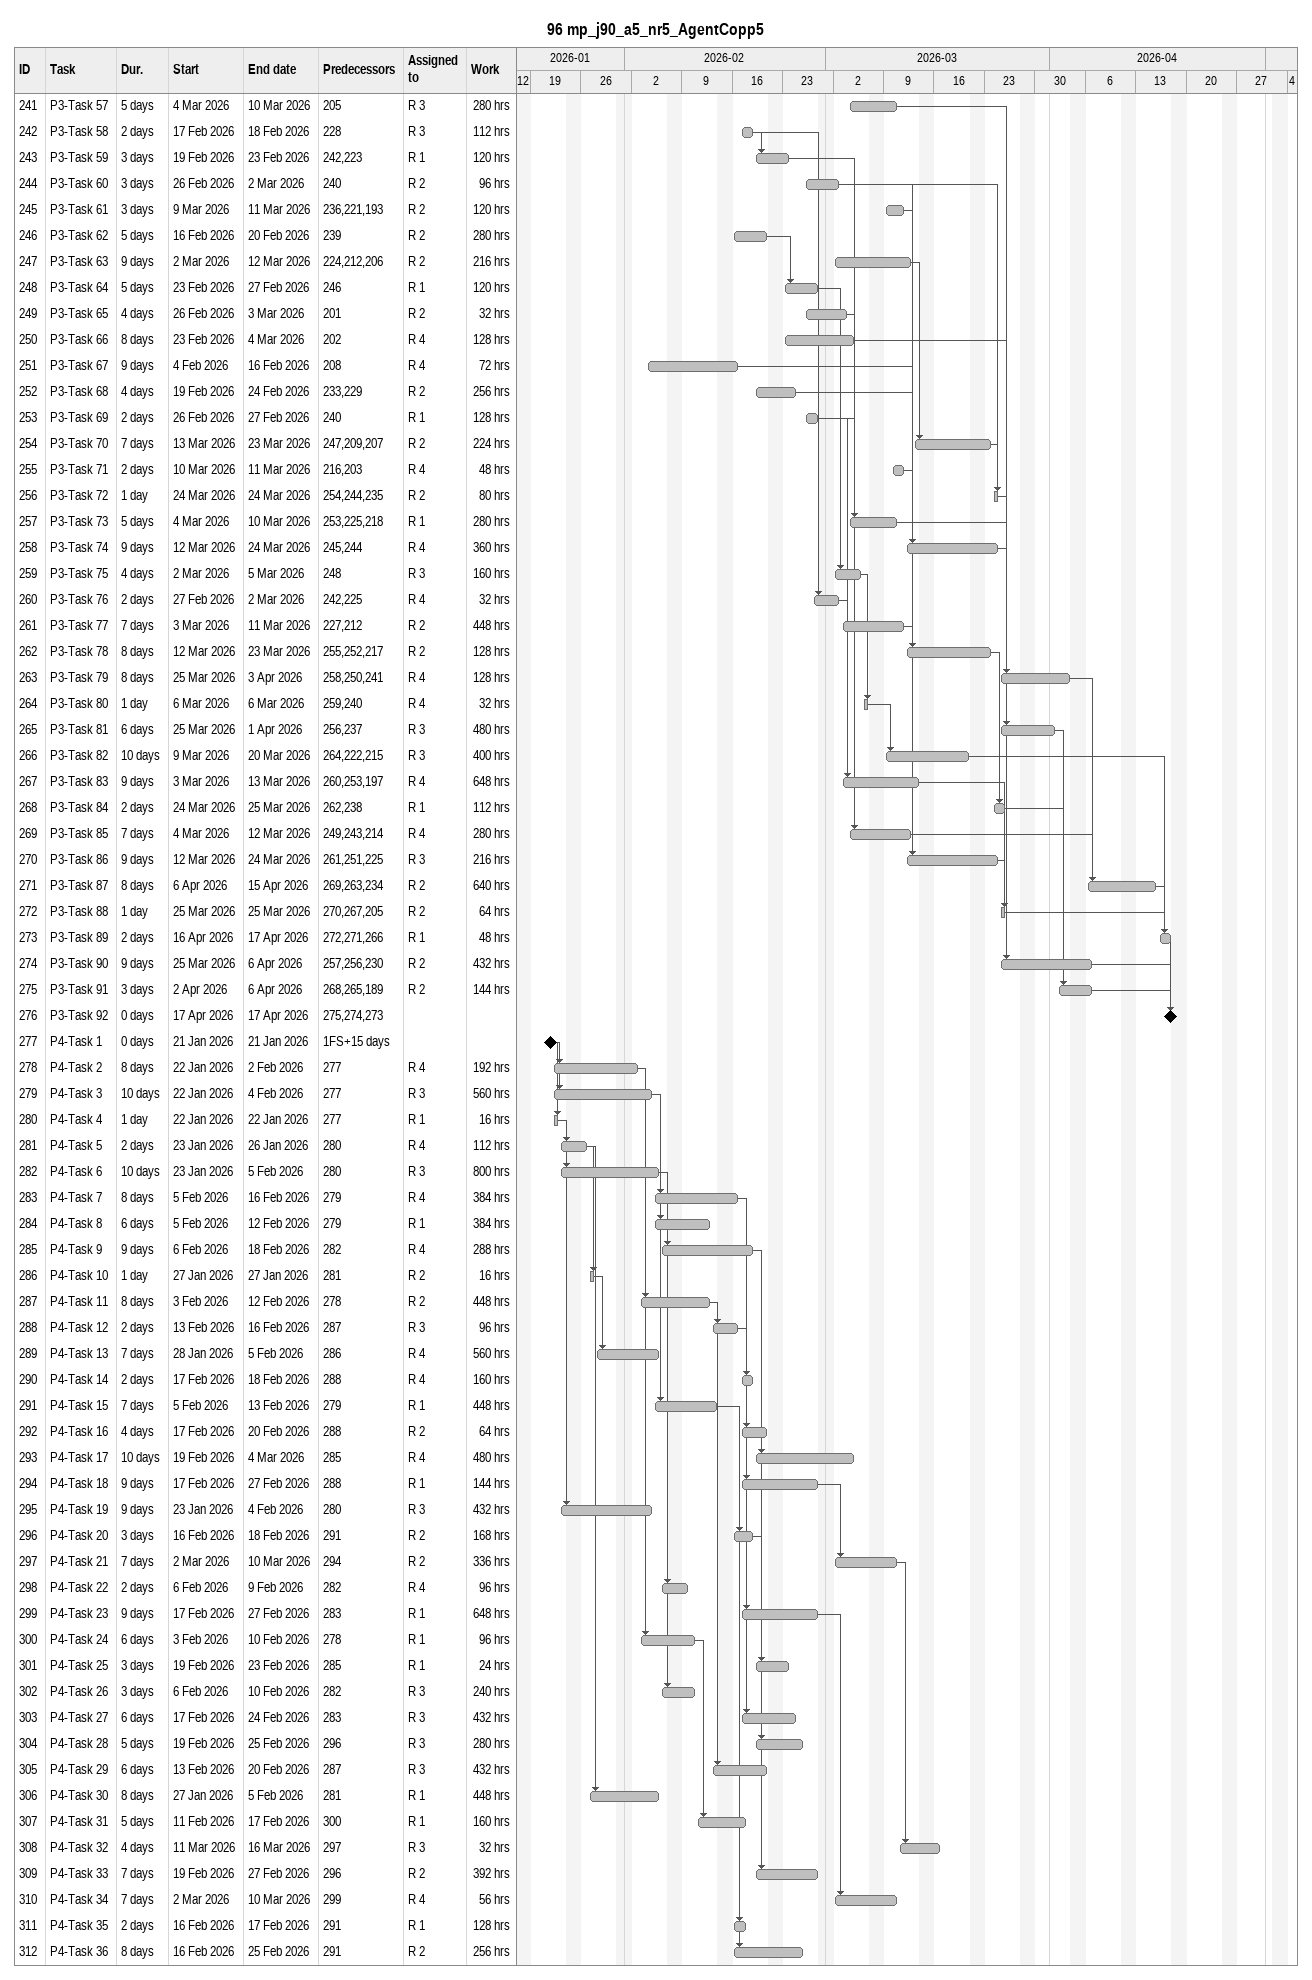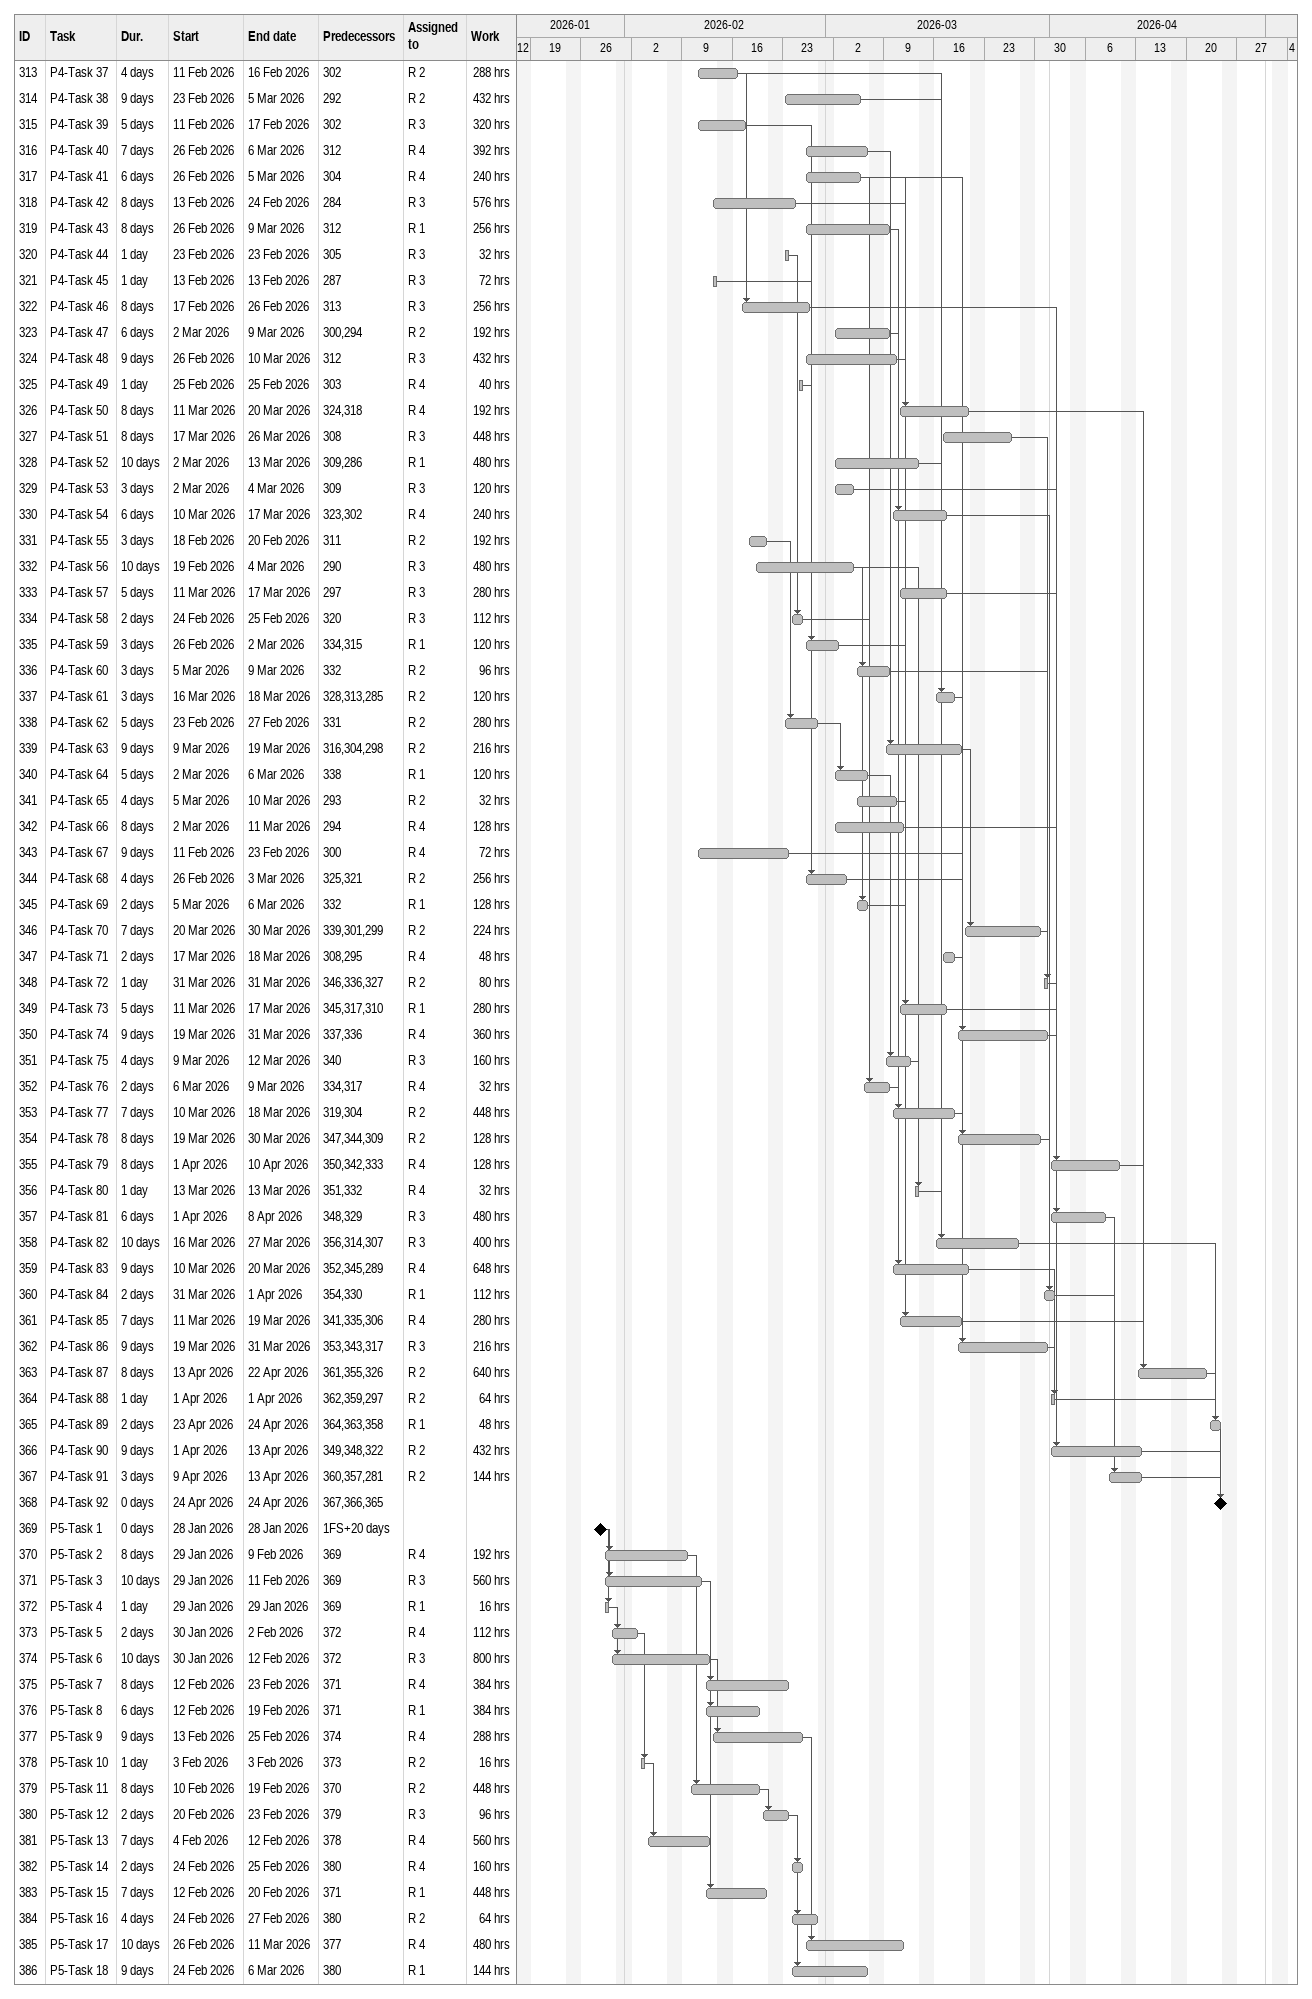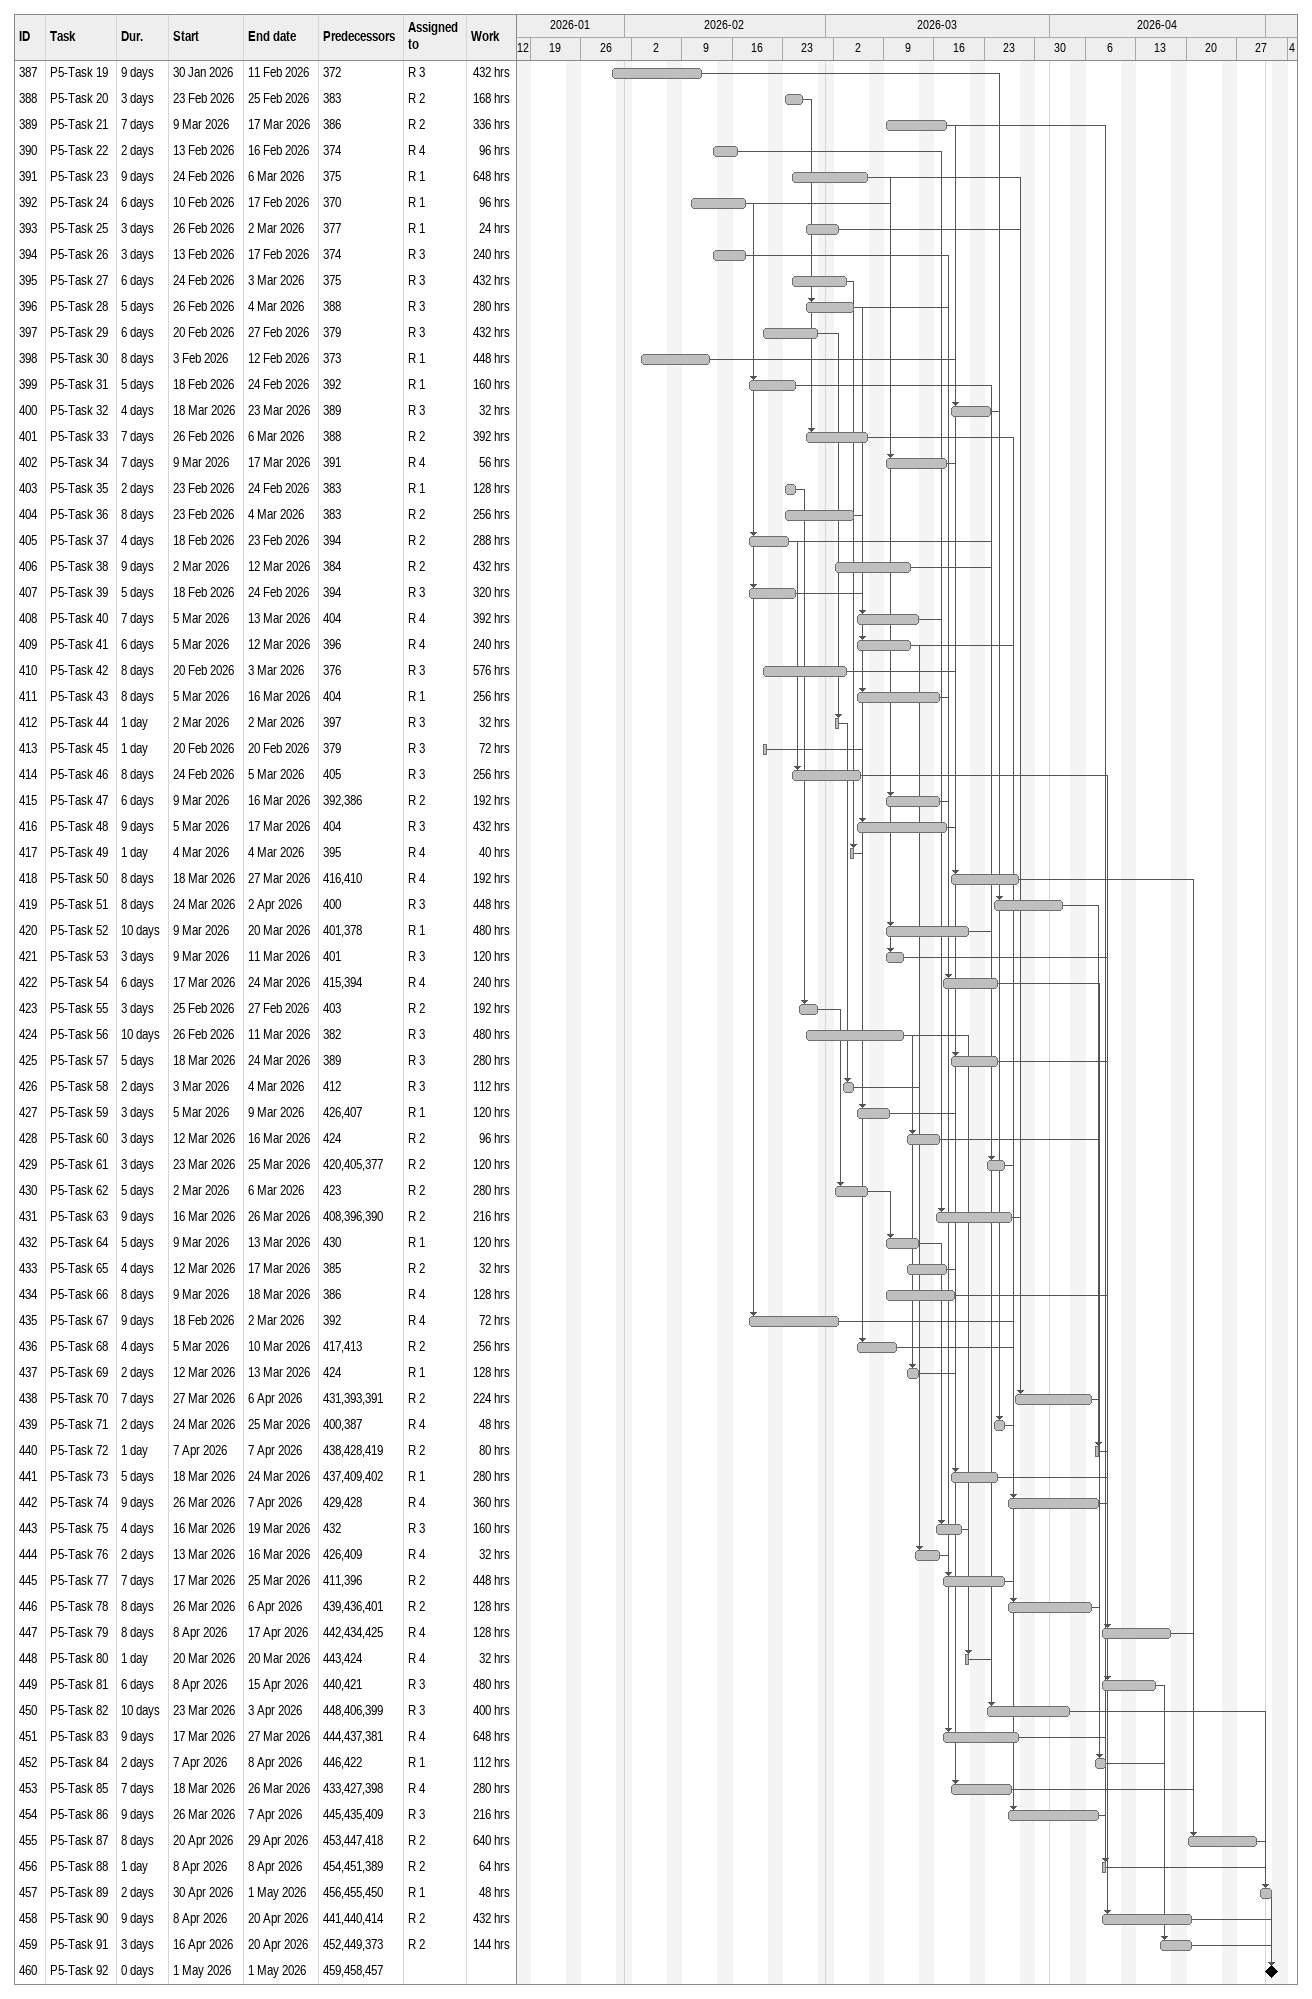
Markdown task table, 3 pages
96 mp_j90_a5_nr5_AgentCopp5

| ID | Task | Duration | Start | Finish | Predecessors | Resources | Work (h) |
|---|---|---|---|---|---|---|---|
| 241 | P3-Task 57 | 5d | 2026-03-04 | 2026-03-10 | 205 | R 3 | 280 |
| 242 | P3-Task 58 | 2d | 2026-02-17 | 2026-02-18 | 228 | R 3 | 112 |
| 243 | P3-Task 59 | 3d | 2026-02-19 | 2026-02-23 | 242, 223 | R 1 | 120 |
| 244 | P3-Task 60 | 3d | 2026-02-26 | 2026-03-02 | 240 | R 2 | 96 |
| 245 | P3-Task 61 | 3d | 2026-03-09 | 2026-03-11 | 236, 221, 193 | R 2 | 120 |
| 246 | P3-Task 62 | 5d | 2026-02-16 | 2026-02-20 | 239 | R 2 | 280 |
| 247 | P3-Task 63 | 9d | 2026-03-02 | 2026-03-12 | 224, 212, 206 | R 2 | 216 |
| 248 | P3-Task 64 | 5d | 2026-02-23 | 2026-02-27 | 246 | R 1 | 120 |
| 249 | P3-Task 65 | 4d | 2026-02-26 | 2026-03-03 | 201 | R 2 | 32 |
| 250 | P3-Task 66 | 8d | 2026-02-23 | 2026-03-04 | 202 | R 4 | 128 |
| 251 | P3-Task 67 | 9d | 2026-02-04 | 2026-02-16 | 208 | R 4 | 72 |
| 252 | P3-Task 68 | 4d | 2026-02-19 | 2026-02-24 | 233, 229 | R 2 | 256 |
| 253 | P3-Task 69 | 2d | 2026-02-26 | 2026-02-27 | 240 | R 1 | 128 |
| 254 | P3-Task 70 | 7d | 2026-03-13 | 2026-03-23 | 247, 209, 207 | R 2 | 224 |
| 255 | P3-Task 71 | 2d | 2026-03-10 | 2026-03-11 | 216, 203 | R 4 | 48 |
| 256 | P3-Task 72 | 1d | 2026-03-24 | 2026-03-24 | 254, 244, 235 | R 2 | 80 |
| 257 | P3-Task 73 | 5d | 2026-03-04 | 2026-03-10 | 253, 225, 218 | R 1 | 280 |
| 258 | P3-Task 74 | 9d | 2026-03-12 | 2026-03-24 | 245, 244 | R 4 | 360 |
| 259 | P3-Task 75 | 4d | 2026-03-02 | 2026-03-05 | 248 | R 3 | 160 |
| 260 | P3-Task 76 | 2d | 2026-02-27 | 2026-03-02 | 242, 225 | R 4 | 32 |
| 261 | P3-Task 77 | 7d | 2026-03-03 | 2026-03-11 | 227, 212 | R 2 | 448 |
| 262 | P3-Task 78 | 8d | 2026-03-12 | 2026-03-23 | 255, 252, 217 | R 2 | 128 |
| 263 | P3-Task 79 | 8d | 2026-03-25 | 2026-04-03 | 258, 250, 241 | R 4 | 128 |
| 264 | P3-Task 80 | 1d | 2026-03-06 | 2026-03-06 | 259, 240 | R 4 | 32 |
| 265 | P3-Task 81 | 6d | 2026-03-25 | 2026-04-01 | 256, 237 | R 3 | 480 |
| 266 | P3-Task 82 | 10d | 2026-03-09 | 2026-03-20 | 264, 222, 215 | R 3 | 400 |
| 267 | P3-Task 83 | 9d | 2026-03-03 | 2026-03-13 | 260, 253, 197 | R 4 | 648 |
| 268 | P3-Task 84 | 2d | 2026-03-24 | 2026-03-25 | 262, 238 | R 1 | 112 |
| 269 | P3-Task 85 | 7d | 2026-03-04 | 2026-03-12 | 249, 243, 214 | R 4 | 280 |
| 270 | P3-Task 86 | 9d | 2026-03-12 | 2026-03-24 | 261, 251, 225 | R 3 | 216 |
| 271 | P3-Task 87 | 8d | 2026-04-06 | 2026-04-15 | 269, 263, 234 | R 2 | 640 |
| 272 | P3-Task 88 | 1d | 2026-03-25 | 2026-03-25 | 270, 267, 205 | R 2 | 64 |
| 273 | P3-Task 89 | 2d | 2026-04-16 | 2026-04-17 | 272, 271, 266 | R 1 | 48 |
| 274 | P3-Task 90 | 9d | 2026-03-25 | 2026-04-06 | 257, 256, 230 | R 2 | 432 |
| 275 | P3-Task 91 | 3d | 2026-04-02 | 2026-04-06 | 268, 265, 189 | R 2 | 144 |
| 276 | P3-Task 92 | 0d | 2026-04-17 | 2026-04-17 | 275, 274, 273 |  |  |
| 277 | P4-Task 1 | 0d | 2026-01-21 | 2026-01-21 | 1FS+15d |  |  |
| 278 | P4-Task 2 | 8d | 2026-01-22 | 2026-02-02 | 277 | R 4 | 192 |
| 279 | P4-Task 3 | 10d | 2026-01-22 | 2026-02-04 | 277 | R 3 | 560 |
| 280 | P4-Task 4 | 1d | 2026-01-22 | 2026-01-22 | 277 | R 1 | 16 |
| 281 | P4-Task 5 | 2d | 2026-01-23 | 2026-01-26 | 280 | R 4 | 112 |
| 282 | P4-Task 6 | 10d | 2026-01-23 | 2026-02-05 | 280 | R 3 | 800 |
| 283 | P4-Task 7 | 8d | 2026-02-05 | 2026-02-16 | 279 | R 4 | 384 |
| 284 | P4-Task 8 | 6d | 2026-02-05 | 2026-02-12 | 279 | R 1 | 384 |
| 285 | P4-Task 9 | 9d | 2026-02-06 | 2026-02-18 | 282 | R 4 | 288 |
| 286 | P4-Task 10 | 1d | 2026-01-27 | 2026-01-27 | 281 | R 2 | 16 |
| 287 | P4-Task 11 | 8d | 2026-02-03 | 2026-02-12 | 278 | R 2 | 448 |
| 288 | P4-Task 12 | 2d | 2026-02-13 | 2026-02-16 | 287 | R 3 | 96 |
| 289 | P4-Task 13 | 7d | 2026-01-28 | 2026-02-05 | 286 | R 4 | 560 |
| 290 | P4-Task 14 | 2d | 2026-02-17 | 2026-02-18 | 288 | R 4 | 160 |
| 291 | P4-Task 15 | 7d | 2026-02-05 | 2026-02-13 | 279 | R 1 | 448 |
| 292 | P4-Task 16 | 4d | 2026-02-17 | 2026-02-20 | 288 | R 2 | 64 |
| 293 | P4-Task 17 | 10d | 2026-02-19 | 2026-03-04 | 285 | R 4 | 480 |
| 294 | P4-Task 18 | 9d | 2026-02-17 | 2026-02-27 | 288 | R 1 | 144 |
| 295 | P4-Task 19 | 9d | 2026-01-23 | 2026-02-04 | 280 | R 3 | 432 |
| 296 | P4-Task 20 | 3d | 2026-02-16 | 2026-02-18 | 291 | R 2 | 168 |
| 297 | P4-Task 21 | 7d | 2026-03-02 | 2026-03-10 | 294 | R 2 | 336 |
| 298 | P4-Task 22 | 2d | 2026-02-06 | 2026-02-09 | 282 | R 4 | 96 |
| 299 | P4-Task 23 | 9d | 2026-02-17 | 2026-02-27 | 283 | R 1 | 648 |
| 300 | P4-Task 24 | 6d | 2026-02-03 | 2026-02-10 | 278 | R 1 | 96 |
| 301 | P4-Task 25 | 3d | 2026-02-19 | 2026-02-23 | 285 | R 1 | 24 |
| 302 | P4-Task 26 | 3d | 2026-02-06 | 2026-02-10 | 282 | R 3 | 240 |
| 303 | P4-Task 27 | 6d | 2026-02-17 | 2026-02-24 | 283 | R 3 | 432 |
| 304 | P4-Task 28 | 5d | 2026-02-19 | 2026-02-25 | 296 | R 3 | 280 |
| 305 | P4-Task 29 | 6d | 2026-02-13 | 2026-02-20 | 287 | R 3 | 432 |
| 306 | P4-Task 30 | 8d | 2026-01-27 | 2026-02-05 | 281 | R 1 | 448 |
| 307 | P4-Task 31 | 5d | 2026-02-11 | 2026-02-17 | 300 | R 1 | 160 |
| 308 | P4-Task 32 | 4d | 2026-03-11 | 2026-03-16 | 297 | R 3 | 32 |
| 309 | P4-Task 33 | 7d | 2026-02-19 | 2026-02-27 | 296 | R 2 | 392 |
| 310 | P4-Task 34 | 7d | 2026-03-02 | 2026-03-10 | 299 | R 4 | 56 |
| 311 | P4-Task 35 | 2d | 2026-02-16 | 2026-02-17 | 291 | R 1 | 128 |
| 312 | P4-Task 36 | 8d | 2026-02-16 | 2026-02-25 | 291 | R 2 | 256 |
| 313 | P4-Task 37 | 4d | 2026-02-11 | 2026-02-16 | 302 | R 2 | 288 |
| 314 | P4-Task 38 | 9d | 2026-02-23 | 2026-03-05 | 292 | R 2 | 432 |
| 315 | P4-Task 39 | 5d | 2026-02-11 | 2026-02-17 | 302 | R 3 | 320 |
| 316 | P4-Task 40 | 7d | 2026-02-26 | 2026-03-06 | 312 | R 4 | 392 |
| 317 | P4-Task 41 | 6d | 2026-02-26 | 2026-03-05 | 304 | R 4 | 240 |
| 318 | P4-Task 42 | 8d | 2026-02-13 | 2026-02-24 | 284 | R 3 | 576 |
| 319 | P4-Task 43 | 8d | 2026-02-26 | 2026-03-09 | 312 | R 1 | 256 |
| 320 | P4-Task 44 | 1d | 2026-02-23 | 2026-02-23 | 305 | R 3 | 32 |
| 321 | P4-Task 45 | 1d | 2026-02-13 | 2026-02-13 | 287 | R 3 | 72 |
| 322 | P4-Task 46 | 8d | 2026-02-17 | 2026-02-26 | 313 | R 3 | 256 |
| 323 | P4-Task 47 | 6d | 2026-03-02 | 2026-03-09 | 300, 294 | R 2 | 192 |
| 324 | P4-Task 48 | 9d | 2026-02-26 | 2026-03-10 | 312 | R 3 | 432 |
| 325 | P4-Task 49 | 1d | 2026-02-25 | 2026-02-25 | 303 | R 4 | 40 |
| 326 | P4-Task 50 | 8d | 2026-03-11 | 2026-03-20 | 324, 318 | R 4 | 192 |
| 327 | P4-Task 51 | 8d | 2026-03-17 | 2026-03-26 | 308 | R 3 | 448 |
| 328 | P4-Task 52 | 10d | 2026-03-02 | 2026-03-13 | 309, 286 | R 1 | 480 |
| 329 | P4-Task 53 | 3d | 2026-03-02 | 2026-03-04 | 309 | R 3 | 120 |
| 330 | P4-Task 54 | 6d | 2026-03-10 | 2026-03-17 | 323, 302 | R 4 | 240 |
| 331 | P4-Task 55 | 3d | 2026-02-18 | 2026-02-20 | 311 | R 2 | 192 |
| 332 | P4-Task 56 | 10d | 2026-02-19 | 2026-03-04 | 290 | R 3 | 480 |
| 333 | P4-Task 57 | 5d | 2026-03-11 | 2026-03-17 | 297 | R 3 | 280 |
| 334 | P4-Task 58 | 2d | 2026-02-24 | 2026-02-25 | 320 | R 3 | 112 |
| 335 | P4-Task 59 | 3d | 2026-02-26 | 2026-03-02 | 334, 315 | R 1 | 120 |
| 336 | P4-Task 60 | 3d | 2026-03-05 | 2026-03-09 | 332 | R 2 | 96 |
| 337 | P4-Task 61 | 3d | 2026-03-16 | 2026-03-18 | 328, 313, 285 | R 2 | 120 |
| 338 | P4-Task 62 | 5d | 2026-02-23 | 2026-02-27 | 331 | R 2 | 280 |
| 339 | P4-Task 63 | 9d | 2026-03-09 | 2026-03-19 | 316, 304, 298 | R 2 | 216 |
| 340 | P4-Task 64 | 5d | 2026-03-02 | 2026-03-06 | 338 | R 1 | 120 |
| 341 | P4-Task 65 | 4d | 2026-03-05 | 2026-03-10 | 293 | R 2 | 32 |
| 342 | P4-Task 66 | 8d | 2026-03-02 | 2026-03-11 | 294 | R 4 | 128 |
| 343 | P4-Task 67 | 9d | 2026-02-11 | 2026-02-23 | 300 | R 4 | 72 |
| 344 | P4-Task 68 | 4d | 2026-02-26 | 2026-03-03 | 325, 321 | R 2 | 256 |
| 345 | P4-Task 69 | 2d | 2026-03-05 | 2026-03-06 | 332 | R 1 | 128 |
| 346 | P4-Task 70 | 7d | 2026-03-20 | 2026-03-30 | 339, 301, 299 | R 2 | 224 |
| 347 | P4-Task 71 | 2d | 2026-03-17 | 2026-03-18 | 308, 295 | R 4 | 48 |
| 348 | P4-Task 72 | 1d | 2026-03-31 | 2026-03-31 | 346, 336, 327 | R 2 | 80 |
| 349 | P4-Task 73 | 5d | 2026-03-11 | 2026-03-17 | 345, 317, 310 | R 1 | 280 |
| 350 | P4-Task 74 | 9d | 2026-03-19 | 2026-03-31 | 337, 336 | R 4 | 360 |
| 351 | P4-Task 75 | 4d | 2026-03-09 | 2026-03-12 | 340 | R 3 | 160 |
| 352 | P4-Task 76 | 2d | 2026-03-06 | 2026-03-09 | 334, 317 | R 4 | 32 |
| 353 | P4-Task 77 | 7d | 2026-03-10 | 2026-03-18 | 319, 304 | R 2 | 448 |
| 354 | P4-Task 78 | 8d | 2026-03-19 | 2026-03-30 | 347, 344, 309 | R 2 | 128 |
| 355 | P4-Task 79 | 8d | 2026-04-01 | 2026-04-10 | 350, 342, 333 | R 4 | 128 |
| 356 | P4-Task 80 | 1d | 2026-03-13 | 2026-03-13 | 351, 332 | R 4 | 32 |
| 357 | P4-Task 81 | 6d | 2026-04-01 | 2026-04-08 | 348, 329 | R 3 | 480 |
| 358 | P4-Task 82 | 10d | 2026-03-16 | 2026-03-27 | 356, 314, 307 | R 3 | 400 |
| 359 | P4-Task 83 | 9d | 2026-03-10 | 2026-03-20 | 352, 345, 289 | R 4 | 648 |
| 360 | P4-Task 84 | 2d | 2026-03-31 | 2026-04-01 | 354, 330 | R 1 | 112 |
| 361 | P4-Task 85 | 7d | 2026-03-11 | 2026-03-19 | 341, 335, 306 | R 4 | 280 |
| 362 | P4-Task 86 | 9d | 2026-03-19 | 2026-03-31 | 353, 343, 317 | R 3 | 216 |
| 363 | P4-Task 87 | 8d | 2026-04-13 | 2026-04-22 | 361, 355, 326 | R 2 | 640 |
| 364 | P4-Task 88 | 1d | 2026-04-01 | 2026-04-01 | 362, 359, 297 | R 2 | 64 |
| 365 | P4-Task 89 | 2d | 2026-04-23 | 2026-04-24 | 364, 363, 358 | R 1 | 48 |
| 366 | P4-Task 90 | 9d | 2026-04-01 | 2026-04-13 | 349, 348, 322 | R 2 | 432 |
| 367 | P4-Task 91 | 3d | 2026-04-09 | 2026-04-13 | 360, 357, 281 | R 2 | 144 |
| 368 | P4-Task 92 | 0d | 2026-04-24 | 2026-04-24 | 367, 366, 365 |  |  |
| 369 | P5-Task 1 | 0d | 2026-01-28 | 2026-01-28 | 1FS+20d |  |  |
| 370 | P5-Task 2 | 8d | 2026-01-29 | 2026-02-09 | 369 | R 4 | 192 |
| 371 | P5-Task 3 | 10d | 2026-01-29 | 2026-02-11 | 369 | R 3 | 560 |
| 372 | P5-Task 4 | 1d | 2026-01-29 | 2026-01-29 | 369 | R 1 | 16 |
| 373 | P5-Task 5 | 2d | 2026-01-30 | 2026-02-02 | 372 | R 4 | 112 |
| 374 | P5-Task 6 | 10d | 2026-01-30 | 2026-02-12 | 372 | R 3 | 800 |
| 375 | P5-Task 7 | 8d | 2026-02-12 | 2026-02-23 | 371 | R 4 | 384 |
| 376 | P5-Task 8 | 6d | 2026-02-12 | 2026-02-19 | 371 | R 1 | 384 |
| 377 | P5-Task 9 | 9d | 2026-02-13 | 2026-02-25 | 374 | R 4 | 288 |
| 378 | P5-Task 10 | 1d | 2026-02-03 | 2026-02-03 | 373 | R 2 | 16 |
| 379 | P5-Task 11 | 8d | 2026-02-10 | 2026-02-19 | 370 | R 2 | 448 |
| 380 | P5-Task 12 | 2d | 2026-02-20 | 2026-02-23 | 379 | R 3 | 96 |
| 381 | P5-Task 13 | 7d | 2026-02-04 | 2026-02-12 | 378 | R 4 | 560 |
| 382 | P5-Task 14 | 2d | 2026-02-24 | 2026-02-25 | 380 | R 4 | 160 |
| 383 | P5-Task 15 | 7d | 2026-02-12 | 2026-02-20 | 371 | R 1 | 448 |
| 384 | P5-Task 16 | 4d | 2026-02-24 | 2026-02-27 | 380 | R 2 | 64 |
| 385 | P5-Task 17 | 10d | 2026-02-26 | 2026-03-11 | 377 | R 4 | 480 |
| 386 | P5-Task 18 | 9d | 2026-02-24 | 2026-03-06 | 380 | R 1 | 144 |
| 387 | P5-Task 19 | 9d | 2026-01-30 | 2026-02-11 | 372 | R 3 | 432 |
| 388 | P5-Task 20 | 3d | 2026-02-23 | 2026-02-25 | 383 | R 2 | 168 |
| 389 | P5-Task 21 | 7d | 2026-03-09 | 2026-03-17 | 386 | R 2 | 336 |
| 390 | P5-Task 22 | 2d | 2026-02-13 | 2026-02-16 | 374 | R 4 | 96 |
| 391 | P5-Task 23 | 9d | 2026-02-24 | 2026-03-06 | 375 | R 1 | 648 |
| 392 | P5-Task 24 | 6d | 2026-02-10 | 2026-02-17 | 370 | R 1 | 96 |
| 393 | P5-Task 25 | 3d | 2026-02-26 | 2026-03-02 | 377 | R 1 | 24 |
| 394 | P5-Task 26 | 3d | 2026-02-13 | 2026-02-17 | 374 | R 3 | 240 |
| 395 | P5-Task 27 | 6d | 2026-02-24 | 2026-03-03 | 375 | R 3 | 432 |
| 396 | P5-Task 28 | 5d | 2026-02-26 | 2026-03-04 | 388 | R 3 | 280 |
| 397 | P5-Task 29 | 6d | 2026-02-20 | 2026-02-27 | 379 | R 3 | 432 |
| 398 | P5-Task 30 | 8d | 2026-02-03 | 2026-02-12 | 373 | R 1 | 448 |
| 399 | P5-Task 31 | 5d | 2026-02-18 | 2026-02-24 | 392 | R 1 | 160 |
| 400 | P5-Task 32 | 4d | 2026-03-18 | 2026-03-23 | 389 | R 3 | 32 |
| 401 | P5-Task 33 | 7d | 2026-02-26 | 2026-03-06 | 388 | R 2 | 392 |
| 402 | P5-Task 34 | 7d | 2026-03-09 | 2026-03-17 | 391 | R 4 | 56 |
| 403 | P5-Task 35 | 2d | 2026-02-23 | 2026-02-24 | 383 | R 1 | 128 |
| 404 | P5-Task 36 | 8d | 2026-02-23 | 2026-03-04 | 383 | R 2 | 256 |
| 405 | P5-Task 37 | 4d | 2026-02-18 | 2026-02-23 | 394 | R 2 | 288 |
| 406 | P5-Task 38 | 9d | 2026-03-02 | 2026-03-12 | 384 | R 2 | 432 |
| 407 | P5-Task 39 | 5d | 2026-02-18 | 2026-02-24 | 394 | R 3 | 320 |
| 408 | P5-Task 40 | 7d | 2026-03-05 | 2026-03-13 | 404 | R 4 | 392 |
| 409 | P5-Task 41 | 6d | 2026-03-05 | 2026-03-12 | 396 | R 4 | 240 |
| 410 | P5-Task 42 | 8d | 2026-02-20 | 2026-03-03 | 376 | R 3 | 576 |
| 411 | P5-Task 43 | 8d | 2026-03-05 | 2026-03-16 | 404 | R 1 | 256 |
| 412 | P5-Task 44 | 1d | 2026-03-02 | 2026-03-02 | 397 | R 3 | 32 |
| 413 | P5-Task 45 | 1d | 2026-02-20 | 2026-02-20 | 379 | R 3 | 72 |
| 414 | P5-Task 46 | 8d | 2026-02-24 | 2026-03-05 | 405 | R 3 | 256 |
| 415 | P5-Task 47 | 6d | 2026-03-09 | 2026-03-16 | 392, 386 | R 2 | 192 |
| 416 | P5-Task 48 | 9d | 2026-03-05 | 2026-03-17 | 404 | R 3 | 432 |
| 417 | P5-Task 49 | 1d | 2026-03-04 | 2026-03-04 | 395 | R 4 | 40 |
| 418 | P5-Task 50 | 8d | 2026-03-18 | 2026-03-27 | 416, 410 | R 4 | 192 |
| 419 | P5-Task 51 | 8d | 2026-03-24 | 2026-04-02 | 400 | R 3 | 448 |
| 420 | P5-Task 52 | 10d | 2026-03-09 | 2026-03-20 | 401, 378 | R 1 | 480 |
| 421 | P5-Task 53 | 3d | 2026-03-09 | 2026-03-11 | 401 | R 3 | 120 |
| 422 | P5-Task 54 | 6d | 2026-03-17 | 2026-03-24 | 415, 394 | R 4 | 240 |
| 423 | P5-Task 55 | 3d | 2026-02-25 | 2026-02-27 | 403 | R 2 | 192 |
| 424 | P5-Task 56 | 10d | 2026-02-26 | 2026-03-11 | 382 | R 3 | 480 |
| 425 | P5-Task 57 | 5d | 2026-03-18 | 2026-03-24 | 389 | R 3 | 280 |
| 426 | P5-Task 58 | 2d | 2026-03-03 | 2026-03-04 | 412 | R 3 | 112 |
| 427 | P5-Task 59 | 3d | 2026-03-05 | 2026-03-09 | 426, 407 | R 1 | 120 |
| 428 | P5-Task 60 | 3d | 2026-03-12 | 2026-03-16 | 424 | R 2 | 96 |
| 429 | P5-Task 61 | 3d | 2026-03-23 | 2026-03-25 | 420, 405, 377 | R 2 | 120 |
| 430 | P5-Task 62 | 5d | 2026-03-02 | 2026-03-06 | 423 | R 2 | 280 |
| 431 | P5-Task 63 | 9d | 2026-03-16 | 2026-03-26 | 408, 396, 390 | R 2 | 216 |
| 432 | P5-Task 64 | 5d | 2026-03-09 | 2026-03-13 | 430 | R 1 | 120 |
| 433 | P5-Task 65 | 4d | 2026-03-12 | 2026-03-17 | 385 | R 2 | 32 |
| 434 | P5-Task 66 | 8d | 2026-03-09 | 2026-03-18 | 386 | R 4 | 128 |
| 435 | P5-Task 67 | 9d | 2026-02-18 | 2026-03-02 | 392 | R 4 | 72 |
| 436 | P5-Task 68 | 4d | 2026-03-05 | 2026-03-10 | 417, 413 | R 2 | 256 |
| 437 | P5-Task 69 | 2d | 2026-03-12 | 2026-03-13 | 424 | R 1 | 128 |
| 438 | P5-Task 70 | 7d | 2026-03-27 | 2026-04-06 | 431, 393, 391 | R 2 | 224 |
| 439 | P5-Task 71 | 2d | 2026-03-24 | 2026-03-25 | 400, 387 | R 4 | 48 |
| 440 | P5-Task 72 | 1d | 2026-04-07 | 2026-04-07 | 438, 428, 419 | R 2 | 80 |
| 441 | P5-Task 73 | 5d | 2026-03-18 | 2026-03-24 | 437, 409, 402 | R 1 | 280 |
| 442 | P5-Task 74 | 9d | 2026-03-26 | 2026-04-07 | 429, 428 | R 4 | 360 |
| 443 | P5-Task 75 | 4d | 2026-03-16 | 2026-03-19 | 432 | R 3 | 160 |
| 444 | P5-Task 76 | 2d | 2026-03-13 | 2026-03-16 | 426, 409 | R 4 | 32 |
| 445 | P5-Task 77 | 7d | 2026-03-17 | 2026-03-25 | 411, 396 | R 2 | 448 |
| 446 | P5-Task 78 | 8d | 2026-03-26 | 2026-04-06 | 439, 436, 401 | R 2 | 128 |
| 447 | P5-Task 79 | 8d | 2026-04-08 | 2026-04-17 | 442, 434, 425 | R 4 | 128 |
| 448 | P5-Task 80 | 1d | 2026-03-20 | 2026-03-20 | 443, 424 | R 4 | 32 |
| 449 | P5-Task 81 | 6d | 2026-04-08 | 2026-04-15 | 440, 421 | R 3 | 480 |
| 450 | P5-Task 82 | 10d | 2026-03-23 | 2026-04-03 | 448, 406, 399 | R 3 | 400 |
| 451 | P5-Task 83 | 9d | 2026-03-17 | 2026-03-27 | 444, 437, 381 | R 4 | 648 |
| 452 | P5-Task 84 | 2d | 2026-04-07 | 2026-04-08 | 446, 422 | R 1 | 112 |
| 453 | P5-Task 85 | 7d | 2026-03-18 | 2026-03-26 | 433, 427, 398 | R 4 | 280 |
| 454 | P5-Task 86 | 9d | 2026-03-26 | 2026-04-07 | 445, 435, 409 | R 3 | 216 |
| 455 | P5-Task 87 | 8d | 2026-04-20 | 2026-04-29 | 453, 447, 418 | R 2 | 640 |
| 456 | P5-Task 88 | 1d | 2026-04-08 | 2026-04-08 | 454, 451, 389 | R 2 | 64 |
| 457 | P5-Task 89 | 2d | 2026-04-30 | 2026-05-01 | 456, 455, 450 | R 1 | 48 |
| 458 | P5-Task 90 | 9d | 2026-04-08 | 2026-04-20 | 441, 440, 414 | R 2 | 432 |
| 459 | P5-Task 91 | 3d | 2026-04-16 | 2026-04-20 | 452, 449, 373 | R 2 | 144 |
| 460 | P5-Task 92 | 0d | 2026-05-01 | 2026-05-01 | 459, 458, 457 |  |  |
